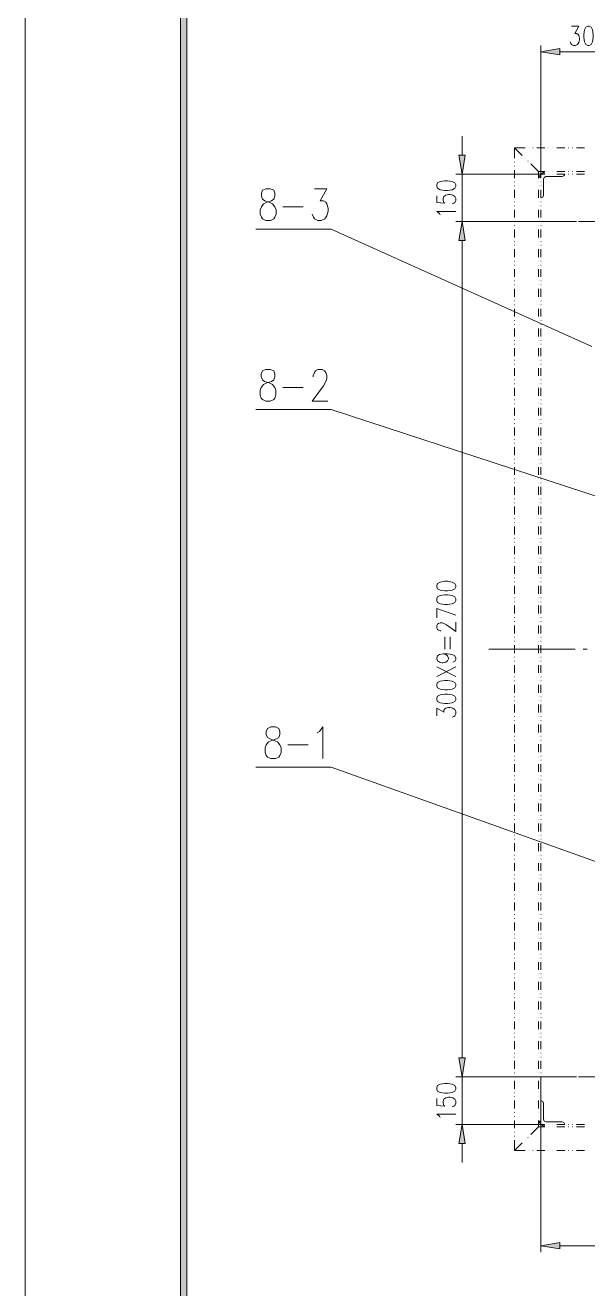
# Model space of a CAD drawing. Header units: millimetres. Extents: x 0 to 829, y 0 to 586.
# Drawn here: x 0 to 87.5, y 135 to 331.6 of the extents above; entities that cross this region are included whole.
import ezdxf

# ---------------------------------------------------------------- set-up
doc = ezdxf.new("R2010")
doc.units = ezdxf.units.MM

msp = doc.modelspace()

# ---------------------------------------------------------------- hatches: boundary and pattern name
h = msp.add_hatch(color=0)
h.dxf.hatch_style = 2
h.paths.add_polyline_path([(24.154694, 576.266028), (25.142472, 575.281778), (25.142472, 10.3505), (24.154694, 9.36625)])
h = msp.add_hatch(color=0)
h.dxf.hatch_style = 2
h.paths.add_polyline_path([(83.213222, 327.963389), (80.256944, 327.4695), (83.213222, 326.975611)])
h = msp.add_hatch(color=0)
h.dxf.hatch_style = 2
h.paths.add_polyline_path([(67.482861, 311.379306), (67.97675, 308.423028), (68.467111, 311.379306)])
h = msp.add_hatch(color=0)
h.dxf.hatch_style = 2
h.paths.add_polyline_path([(67.482861, 298.069), (67.97675, 301.028806), (68.467111, 298.069)])
h = msp.add_hatch(color=0)
h.dxf.hatch_style = 2
h.paths.add_polyline_path([(67.482861, 298.069), (67.97675, 301.028806), (68.467111, 298.069)])
h = msp.add_hatch(color=0)
h.dxf.hatch_style = 2
h.paths.add_polyline_path([(67.482861, 170.889083), (67.97675, 167.929278), (68.467111, 170.889083)])
h = msp.add_hatch(color=0)
h.dxf.hatch_style = 2
h.paths.add_polyline_path([(67.482861, 170.889083), (67.97675, 167.929278), (68.467111, 170.889083)])
h = msp.add_hatch(color=0)
h.dxf.hatch_style = 2
h.paths.add_polyline_path([(67.482861, 157.578778), (67.97675, 160.535056), (68.467111, 157.578778)])
h = msp.add_hatch(color=0)
h.dxf.hatch_style = 2
h.paths.add_polyline_path([(83.213222, 142.134167), (80.256944, 141.640278), (83.213222, 141.149917)])

# ---------------------------------------------------------------- linework, layer by layer
at = {"color": 0, "lineweight": 0}
for points in [[(0, 0), (0, 585.632278), (829.154778, 585.632278), (829.154778, 0)], [(24.154694, 576.266028), (25.142472, 575.281778), (25.142472, 10.3505), (24.154694, 9.36625)], [(87.545333, 331.413556), (87.227833, 331.272444), (87.016167, 330.849111), (86.910333, 330.147083), (86.910333, 329.72375), (87.016167, 329.018194), (87.227833, 328.594861), (87.545333, 328.45375), (87.757, 328.45375), (88.0745, 328.594861), (88.282639, 329.018194), (88.388472, 329.72375), (88.388472, 330.147083), (88.282639, 330.849111), (88.0745, 331.272444), (87.757, 331.413556)], [(83.213222, 327.963389), (80.256944, 327.4695), (83.213222, 326.975611)], [(67.482861, 311.379306), (67.97675, 308.423028), (68.467111, 311.379306)], [(64.032694, 306.521556), (64.173806, 306.204056), (64.593611, 305.992389), (65.299167, 305.886556), (65.7225, 305.886556), (66.424528, 305.992389), (66.847861, 306.204056), (66.988972, 306.521556), (66.988972, 306.733222), (66.847861, 307.050722), (66.424528, 307.262389), (65.7225, 307.364694), (65.299167, 307.364694), (64.593611, 307.262389), (64.173806, 307.050722), (64.032694, 306.733222)], [(37.447361, 306.147611), (36.918194, 305.91125), (36.741806, 305.442056), (36.741806, 304.972861), (36.918194, 304.503667), (37.270972, 304.270833), (37.976528, 304.034472), (38.502167, 303.798111), (38.854944, 303.328917), (39.031333, 302.859722), (39.031333, 302.157694), (38.854944, 301.6885), (38.678556, 301.452139), (38.149389, 301.215778), (37.447361, 301.215778), (36.918194, 301.452139), (36.741806, 301.6885), (36.565417, 302.157694), (36.565417, 302.859722), (36.741806, 303.328917), (37.094583, 303.798111), (37.62375, 304.034472), (38.325778, 304.270833), (38.678556, 304.503667), (38.854944, 304.972861), (38.854944, 305.442056), (38.678556, 305.91125), (38.149389, 306.147611)], [(67.482861, 298.069), (67.97675, 301.028806), (68.467111, 298.069)], [(67.482861, 298.069), (67.97675, 301.028806), (68.467111, 298.069)], [(37.429722, 278.031222), (36.904083, 277.794861), (36.727694, 277.325667), (36.727694, 276.856472), (36.904083, 276.387278), (37.253333, 276.154444), (37.958889, 275.918083), (38.488056, 275.68525), (38.840833, 275.216056), (39.013694, 274.743333), (39.013694, 274.041306), (38.840833, 273.572111), (38.664444, 273.33575), (38.135278, 273.102917), (37.429722, 273.102917), (36.904083, 273.33575), (36.727694, 273.572111), (36.551306, 274.041306), (36.551306, 274.743333), (36.727694, 275.216056), (37.080472, 275.68525), (37.606111, 275.918083), (38.311667, 276.154444), (38.664444, 276.387278), (38.840833, 276.856472), (38.840833, 277.325667), (38.664444, 277.794861), (38.135278, 278.031222)], [(64.032694, 244.196306), (64.173806, 243.882333), (64.593611, 243.670667), (65.299167, 243.564833), (65.7225, 243.564833), (66.424528, 243.670667), (66.847861, 243.882333), (66.988972, 244.196306), (66.988972, 244.407972), (66.847861, 244.725472), (66.424528, 244.937139), (65.7225, 245.042972), (65.299167, 245.042972), (64.593611, 244.937139), (64.173806, 244.725472), (64.032694, 244.407972)], [(64.032694, 242.083167), (64.173806, 241.769194), (64.593611, 241.557528), (65.299167, 241.451694), (65.7225, 241.451694), (66.424528, 241.557528), (66.847861, 241.769194), (66.988972, 242.083167), (66.988972, 242.294833), (66.847861, 242.612333), (66.424528, 242.824), (65.7225, 242.929833), (65.299167, 242.929833), (64.593611, 242.824), (64.173806, 242.612333), (64.032694, 242.294833)], [(64.032694, 228.776389), (64.173806, 228.458889), (64.593611, 228.247222), (65.299167, 228.141389), (65.7225, 228.141389), (66.424528, 228.247222), (66.847861, 228.458889), (66.988972, 228.776389), (66.988972, 228.984528), (66.847861, 229.302028), (66.424528, 229.513694), (65.7225, 229.619528), (65.299167, 229.619528), (64.593611, 229.513694), (64.173806, 229.302028), (64.032694, 228.984528)], [(64.032694, 226.66325), (64.173806, 226.34575), (64.593611, 226.134083), (65.299167, 226.02825), (65.7225, 226.02825), (66.424528, 226.134083), (66.847861, 226.34575), (66.988972, 226.66325), (66.988972, 226.874917), (66.847861, 227.188889), (66.424528, 227.400556), (65.7225, 227.506389), (65.299167, 227.506389), (64.593611, 227.400556), (64.173806, 227.188889), (64.032694, 226.874917)], [(38.223472, 222.398167), (37.694306, 222.161806), (37.517917, 221.692611), (37.517917, 221.223417), (37.694306, 220.754222), (38.047083, 220.521389), (38.752639, 220.285028), (39.278278, 220.052194), (39.631056, 219.583), (39.807444, 219.110278), (39.807444, 218.40825), (39.631056, 217.939056), (39.454667, 217.702694), (38.929028, 217.469861), (38.223472, 217.469861), (37.694306, 217.702694), (37.517917, 217.939056), (37.341528, 218.40825), (37.341528, 219.110278), (37.517917, 219.583), (37.870694, 220.052194), (38.399861, 220.285028), (39.101889, 220.521389), (39.454667, 220.754222), (39.631056, 221.223417), (39.631056, 221.692611), (39.454667, 222.161806), (38.929028, 222.398167)], [(67.482861, 170.889083), (67.97675, 167.929278), (68.467111, 170.889083)], [(67.482861, 170.889083), (67.97675, 167.929278), (68.467111, 170.889083)], [(64.032694, 166.027806), (64.173806, 165.710306), (64.593611, 165.502167), (65.299167, 165.396333), (65.7225, 165.396333), (66.424528, 165.502167), (66.847861, 165.710306), (66.988972, 166.027806), (66.988972, 166.239472), (66.847861, 166.556972), (66.424528, 166.768639), (65.7225, 166.874472), (65.299167, 166.874472), (64.593611, 166.768639), (64.173806, 166.556972), (64.032694, 166.239472)], [(67.482861, 157.578778), (67.97675, 160.535056), (68.467111, 157.578778)], [(83.213222, 142.134167), (80.256944, 141.640278), (83.213222, 141.149917)]]:
    msp.add_lwpolyline(points, close=True, dxfattribs=at)
for points in [[(85.008861, 331.413556), (86.173028, 331.413556), (85.538028, 330.284667), (85.855528, 330.284667), (86.067194, 330.147083), (86.173028, 330.005972), (86.278861, 329.582639), (86.278861, 329.300417), (86.173028, 328.877083), (85.961361, 328.594861), (85.643861, 328.45375), (85.326361, 328.45375), (85.008861, 328.594861), (84.903028, 328.735972), (84.797194, 329.018194)], [(80.256944, 308.423028), (80.256944, 328.45375)], [(83.213222, 327.4695), (92.085583, 327.4695)], [(67.97675, 311.379306), (67.97675, 314.339111)], [(76.164722, 312.51525), (76.164722, 310.888944)], [(76.164722, 312.51525), (77.791028, 312.51525)], [(77.360639, 311.319333), (76.164722, 312.51525)], [(77.794556, 310.881889), (77.812194, 310.881889)], [(78.408389, 312.51525), (78.426028, 312.51525)], [(79.022222, 312.51525), (79.039861, 312.51525)], [(79.639583, 312.51525), (80.870778, 312.51525)], [(81.488139, 312.51525), (81.505778, 312.51525)], [(82.1055, 312.51525), (82.123139, 312.51525)], [(82.719333, 312.51525), (83.954056, 312.51525)], [(84.567889, 312.51525), (84.585528, 312.51525)], [(85.18525, 312.51525), (85.202889, 312.51525)], [(85.802611, 312.51525), (87.033806, 312.51525)], [(76.164722, 310.271583), (76.182361, 310.271583)], [(76.164722, 309.654222), (76.182361, 309.654222)], [(76.164722, 309.040389), (76.164722, 307.805667)], [(78.232, 310.447972), (78.249639, 310.447972)], [(79.861833, 308.818139), (78.665917, 310.010528)], [(79.861833, 308.818139), (79.861833, 307.805667)], [(79.861833, 308.818139), (80.870778, 308.818139)], [(80.750833, 308.818139), (80.355722, 308.423028)], [(80.750833, 308.818139), (80.750833, 308.423028)], [(81.488139, 308.818139), (81.505778, 308.818139)], [(82.1055, 308.818139), (82.123139, 308.818139)], [(82.719333, 308.818139), (83.954056, 308.818139)], [(84.567889, 308.818139), (84.585528, 308.818139)], [(85.18525, 308.818139), (85.202889, 308.818139)], [(85.802611, 308.818139), (87.033806, 308.818139)], [(80.256944, 308.423028), (66.988972, 308.423028)], [(67.97675, 308.423028), (67.97675, 301.028806)], [(76.164722, 307.191833), (76.182361, 307.191833)], [(80.256944, 308.32425), (79.861833, 307.929139)], [(79.861833, 307.929139), (80.256944, 307.929139)], [(79.861833, 307.191833), (79.879472, 307.191833)], [(80.256944, 308.423028), (80.256944, 307.805667)], [(80.256944, 308.423028), (80.870778, 308.423028)], [(80.256944, 307.191833), (80.274583, 307.191833)], [(81.043639, 308.027917), (80.764944, 307.9115), (80.652056, 307.632806)], [(80.652056, 307.632806), (80.652056, 305.121028)], [(81.043639, 308.027917), (83.558944, 308.027917)], [(81.488139, 308.423028), (81.505778, 308.423028)], [(82.1055, 308.423028), (82.123139, 308.423028)], [(82.719333, 308.423028), (83.954056, 308.423028)], [(83.558944, 308.027917), (83.837639, 308.144333), (83.954056, 308.423028)], [(84.567889, 308.423028), (84.585528, 308.423028)], [(85.18525, 308.423028), (85.202889, 308.423028)], [(85.802611, 308.423028), (87.033806, 308.423028)], [(45.017972, 306.147611), (46.954722, 306.147611), (45.896389, 304.270833), (46.425556, 304.270833), (46.778333, 304.034472), (46.954722, 303.798111), (47.131111, 303.096083), (47.131111, 302.626889), (46.954722, 301.921333), (46.601944, 301.452139), (46.072778, 301.215778), (45.543611, 301.215778), (45.017972, 301.452139), (44.841583, 301.6885), (44.665194, 302.157694)], [(64.032694, 305.043417), (64.032694, 303.985083), (65.299167, 303.87925), (65.158056, 303.985083), (65.016944, 304.302583), (65.016944, 304.620083), (65.158056, 304.937583), (65.440278, 305.14925), (65.863611, 305.255083), (66.145833, 305.255083), (66.565639, 305.14925), (66.847861, 304.937583), (66.988972, 304.620083), (66.988972, 304.302583), (66.847861, 303.985083), (66.70675, 303.87925), (66.424528, 303.773417)], [(76.164722, 306.574472), (76.182361, 306.574472)], [(76.164722, 305.957111), (76.164722, 304.725917)], [(79.861833, 306.574472), (79.879472, 306.574472)], [(79.861833, 305.957111), (79.861833, 304.725917)], [(80.256944, 306.574472), (80.274583, 306.574472)], [(80.256944, 305.957111), (80.256944, 304.725917)], [(80.256944, 304.725917), (80.535639, 304.842333), (80.652056, 305.121028)], [(40.086139, 303.328917), (43.257611, 303.328917)], [(76.164722, 304.108556), (76.182361, 304.108556)], [(76.164722, 303.494722), (76.182361, 303.494722)], [(76.164722, 302.877361), (76.164722, 301.646167)], [(79.861833, 304.108556), (79.879472, 304.108556)], [(79.861833, 303.494722), (79.879472, 303.494722)], [(79.861833, 302.877361), (79.861833, 301.646167)], [(80.256944, 304.108556), (80.274583, 304.108556)], [(80.256944, 303.494722), (80.274583, 303.494722)], [(80.256944, 302.877361), (80.256944, 301.646167)], [(64.593611, 302.083611), (64.456028, 302.295278), (64.032694, 302.612778), (66.988972, 302.612778)], [(76.164722, 301.028806), (66.988972, 301.028806)], [(85.781444, 301.028806), (66.988972, 301.028806)], [(76.164722, 301.028806), (76.182361, 301.028806)], [(79.861833, 301.028806), (79.879472, 301.028806)], [(80.256944, 301.028806), (80.274583, 301.028806)], [(93.50375, 301.028806), (86.081306, 301.028806)], [(35.8775, 299.871694), (47.628528, 299.871694)], [(88.16975, 281.566056), (47.628528, 299.871694)], [(76.164722, 300.411444), (76.182361, 300.411444)], [(76.164722, 299.797611), (76.164722, 298.562889)], [(79.861833, 300.411444), (79.879472, 300.411444)], [(79.861833, 299.797611), (79.861833, 298.562889)], [(80.256944, 300.411444), (80.274583, 300.411444)], [(80.256944, 299.797611), (80.256944, 298.562889)], [(67.97675, 298.069), (67.97675, 170.889083)], [(67.97675, 298.069), (67.97675, 295.112722)], [(76.164722, 297.949056), (76.182361, 297.949056)], [(76.164722, 297.331694), (76.182361, 297.331694)], [(79.861833, 297.949056), (79.879472, 297.949056)], [(79.861833, 297.331694), (79.879472, 297.331694)], [(80.256944, 297.949056), (80.274583, 297.949056)], [(80.256944, 297.331694), (80.274583, 297.331694)], [(76.164722, 296.714333), (76.164722, 295.483139)], [(79.861833, 296.714333), (79.861833, 295.483139)], [(80.256944, 296.714333), (80.256944, 295.483139)], [(76.164722, 294.865778), (76.182361, 294.865778)], [(76.164722, 294.251944), (76.182361, 294.251944)], [(76.164722, 293.634583), (76.164722, 292.403389)], [(79.861833, 294.865778), (79.879472, 294.865778)], [(79.861833, 294.251944), (79.879472, 294.251944)], [(79.861833, 293.634583), (79.861833, 292.403389)], [(80.256944, 294.865778), (80.274583, 294.865778)], [(80.256944, 294.251944), (80.274583, 294.251944)], [(80.256944, 293.634583), (80.256944, 292.403389)], [(76.164722, 291.786028), (76.182361, 291.786028)], [(76.164722, 291.168667), (76.182361, 291.168667)], [(79.861833, 291.786028), (79.879472, 291.786028)], [(79.861833, 291.168667), (79.879472, 291.168667)], [(80.256944, 291.786028), (80.274583, 291.786028)], [(80.256944, 291.168667), (80.274583, 291.168667)], [(76.164722, 290.551306), (76.164722, 289.320111)], [(79.861833, 290.551306), (79.861833, 289.320111)], [(80.256944, 290.551306), (80.256944, 289.320111)], [(76.164722, 288.70275), (76.182361, 288.70275)], [(76.164722, 288.088917), (76.182361, 288.088917)], [(76.164722, 287.471556), (76.164722, 286.240361)], [(79.861833, 288.70275), (79.879472, 288.70275)], [(79.861833, 288.088917), (79.879472, 288.088917)], [(79.861833, 287.471556), (79.861833, 286.240361)], [(80.256944, 288.70275), (80.274583, 288.70275)], [(80.256944, 288.088917), (80.274583, 288.088917)], [(80.256944, 287.471556), (80.256944, 286.240361)], [(76.164722, 285.623), (76.182361, 285.623)], [(79.861833, 285.623), (79.879472, 285.623)], [(80.256944, 285.623), (80.274583, 285.623)], [(76.164722, 285.005639), (76.182361, 285.005639)], [(76.164722, 284.391806), (76.164722, 283.157083)], [(79.861833, 285.005639), (79.879472, 285.005639)], [(79.861833, 284.391806), (79.861833, 283.157083)], [(80.256944, 285.005639), (80.274583, 285.005639)], [(80.256944, 284.391806), (80.256944, 283.157083)], [(76.164722, 282.54325), (76.182361, 282.54325)], [(76.164722, 281.925889), (76.182361, 281.925889)], [(76.164722, 281.308528), (76.164722, 280.077333)], [(79.861833, 282.54325), (79.879472, 282.54325)], [(79.861833, 281.925889), (79.879472, 281.925889)], [(79.861833, 281.308528), (79.861833, 280.077333)], [(80.256944, 282.54325), (80.274583, 282.54325)], [(80.256944, 281.925889), (80.274583, 281.925889)], [(80.256944, 281.308528), (80.256944, 280.077333)], [(76.164722, 279.459972), (76.182361, 279.459972)], [(79.861833, 279.459972), (79.879472, 279.459972)], [(80.256944, 279.459972), (80.274583, 279.459972)], [(44.823944, 276.856472), (44.823944, 277.092833), (45.000333, 277.562028), (45.176722, 277.794861), (45.5295, 278.031222), (46.235056, 278.031222), (46.584306, 277.794861), (46.760694, 277.562028), (46.937083, 277.092833), (46.937083, 276.623639), (46.760694, 276.154444), (46.411444, 275.448889), (44.647556, 273.102917), (47.113472, 273.102917)], [(76.164722, 278.846139), (76.182361, 278.846139)], [(76.164722, 278.228778), (76.164722, 276.997583)], [(79.861833, 278.846139), (79.879472, 278.846139)], [(79.861833, 278.228778), (79.861833, 276.997583)], [(80.256944, 278.846139), (80.274583, 278.846139)], [(80.256944, 278.228778), (80.256944, 276.997583)], [(76.164722, 276.380222), (76.182361, 276.380222)], [(76.164722, 275.762861), (76.182361, 275.762861)], [(79.861833, 276.380222), (79.879472, 276.380222)], [(79.861833, 275.762861), (79.879472, 275.762861)], [(80.256944, 276.380222), (80.274583, 276.380222)], [(80.256944, 275.762861), (80.274583, 275.762861)], [(40.072028, 275.216056), (43.239972, 275.216056)], [(76.164722, 275.149028), (76.164722, 273.914306)], [(79.861833, 275.149028), (79.861833, 273.914306)], [(80.256944, 275.149028), (80.256944, 273.914306)], [(35.859861, 271.758833), (47.614417, 271.758833)], [(126.735417, 245.907278), (47.614417, 271.758833)], [(76.164722, 273.300472), (76.182361, 273.300472)], [(76.164722, 272.683111), (76.182361, 272.683111)], [(76.164722, 272.06575), (76.164722, 270.834556)], [(79.861833, 273.300472), (79.879472, 273.300472)], [(79.861833, 272.683111), (79.879472, 272.683111)], [(79.861833, 272.06575), (79.861833, 270.834556)], [(80.256944, 273.300472), (80.274583, 273.300472)], [(80.256944, 272.683111), (80.274583, 272.683111)], [(80.256944, 272.06575), (80.256944, 270.834556)], [(76.164722, 270.217194), (76.182361, 270.217194)], [(76.164722, 269.603361), (76.182361, 269.603361)], [(79.861833, 270.217194), (79.879472, 270.217194)], [(79.861833, 269.603361), (79.879472, 269.603361)], [(80.256944, 270.217194), (80.274583, 270.217194)], [(80.256944, 269.603361), (80.274583, 269.603361)], [(76.164722, 268.986), (76.164722, 267.754806)], [(79.861833, 268.986), (79.861833, 267.754806)], [(80.256944, 268.986), (80.256944, 267.754806)], [(76.164722, 267.137444), (76.182361, 267.137444)], [(76.164722, 266.520083), (76.182361, 266.520083)], [(76.164722, 265.90625), (76.164722, 264.671528)], [(79.861833, 267.137444), (79.879472, 267.137444)], [(79.861833, 266.520083), (79.879472, 266.520083)], [(79.861833, 265.90625), (79.861833, 264.671528)], [(80.256944, 267.137444), (80.274583, 267.137444)], [(80.256944, 266.520083), (80.274583, 266.520083)], [(80.256944, 265.90625), (80.256944, 264.671528)], [(76.164722, 264.057694), (76.182361, 264.057694)], [(79.861833, 264.057694), (79.879472, 264.057694)], [(80.256944, 264.057694), (80.274583, 264.057694)], [(76.164722, 263.440333), (76.182361, 263.440333)], [(76.164722, 262.822972), (76.164722, 261.591778)], [(79.861833, 263.440333), (79.879472, 263.440333)], [(79.861833, 262.822972), (79.861833, 261.591778)], [(80.256944, 263.440333), (80.274583, 263.440333)], [(80.256944, 262.822972), (80.256944, 261.591778)], [(76.164722, 260.974417), (76.182361, 260.974417)], [(76.164722, 260.360583), (76.182361, 260.360583)], [(76.164722, 259.743222), (76.164722, 258.512028)], [(79.861833, 260.974417), (79.879472, 260.974417)], [(79.861833, 260.360583), (79.879472, 260.360583)], [(79.861833, 259.743222), (79.861833, 258.512028)], [(80.256944, 260.974417), (80.274583, 260.974417)], [(80.256944, 260.360583), (80.274583, 260.360583)], [(80.256944, 259.743222), (80.256944, 258.512028)], [(76.164722, 257.894667), (76.182361, 257.894667)], [(79.861833, 257.894667), (79.879472, 257.894667)], [(80.256944, 257.894667), (80.274583, 257.894667)], [(76.164722, 257.277306), (76.182361, 257.277306)], [(76.164722, 256.663472), (76.164722, 255.42875)], [(79.861833, 257.277306), (79.879472, 257.277306)], [(79.861833, 256.663472), (79.861833, 255.42875)], [(80.256944, 257.277306), (80.274583, 257.277306)], [(80.256944, 256.663472), (80.256944, 255.42875)], [(76.164722, 254.814917), (76.182361, 254.814917)], [(76.164722, 254.197556), (76.182361, 254.197556)], [(79.861833, 254.814917), (79.879472, 254.814917)], [(79.861833, 254.197556), (79.879472, 254.197556)], [(80.256944, 254.814917), (80.274583, 254.814917)], [(80.256944, 254.197556), (80.274583, 254.197556)], [(76.164722, 253.580194), (76.164722, 252.349)], [(76.164722, 251.731639), (76.182361, 251.731639)], [(79.861833, 253.580194), (79.861833, 252.349)], [(79.861833, 251.731639), (79.879472, 251.731639)], [(80.256944, 253.580194), (80.256944, 252.349)], [(80.256944, 251.731639), (80.274583, 251.731639)], [(76.164722, 251.117806), (76.182361, 251.117806)], [(76.164722, 250.500444), (76.164722, 249.26925)], [(79.861833, 251.117806), (79.879472, 251.117806)], [(79.861833, 250.500444), (79.861833, 249.26925)], [(80.256944, 251.117806), (80.274583, 251.117806)], [(80.256944, 250.500444), (80.256944, 249.26925)], [(76.164722, 248.651889), (76.182361, 248.651889)], [(76.164722, 248.034528), (76.182361, 248.034528)], [(79.861833, 248.651889), (79.879472, 248.651889)], [(79.861833, 248.034528), (79.879472, 248.034528)], [(80.256944, 248.651889), (80.274583, 248.651889)], [(80.256944, 248.034528), (80.274583, 248.034528)], [(76.164722, 247.420694), (76.164722, 246.185972)], [(79.861833, 247.420694), (79.861833, 246.185972)], [(80.256944, 247.420694), (80.256944, 246.185972)], [(76.164722, 245.572139), (76.182361, 245.572139)], [(76.164722, 244.954778), (76.182361, 244.954778)], [(76.164722, 244.337417), (76.164722, 243.106222)], [(79.861833, 245.572139), (79.879472, 245.572139)], [(79.861833, 244.954778), (79.879472, 244.954778)], [(79.861833, 244.337417), (79.861833, 243.106222)], [(80.256944, 245.572139), (80.274583, 245.572139)], [(80.256944, 244.954778), (80.274583, 244.954778)], [(80.256944, 244.337417), (80.256944, 243.106222)], [(76.164722, 242.488861), (76.182361, 242.488861)], [(76.164722, 241.875028), (76.182361, 241.875028)], [(79.861833, 242.488861), (79.879472, 242.488861)], [(79.861833, 241.875028), (79.879472, 241.875028)], [(80.256944, 242.488861), (80.274583, 242.488861)], [(80.256944, 241.875028), (80.274583, 241.875028)], [(64.032694, 239.338556), (64.032694, 240.816694), (66.988972, 239.761889)], [(76.164722, 241.257667), (76.164722, 240.026472)], [(79.861833, 241.257667), (79.861833, 240.026472)], [(80.256944, 241.257667), (80.256944, 240.026472)], [(64.734722, 237.33125), (64.593611, 237.33125), (64.314917, 237.437083), (64.173806, 237.542917), (64.032694, 237.754583), (64.032694, 238.177917), (64.173806, 238.386056), (64.314917, 238.491889), (64.593611, 238.597722), (64.875833, 238.597722), (65.158056, 238.491889), (65.581389, 238.28375), (66.988972, 237.225417), (66.988972, 238.703556)], [(76.164722, 239.409111), (76.182361, 239.409111)], [(76.164722, 238.79175), (76.182361, 238.79175)], [(76.164722, 238.177917), (76.164722, 236.943194)], [(79.861833, 239.409111), (79.879472, 239.409111)], [(79.861833, 238.79175), (79.879472, 238.79175)], [(79.861833, 238.177917), (79.861833, 236.943194)], [(80.256944, 239.409111), (80.274583, 239.409111)], [(80.256944, 238.79175), (80.274583, 238.79175)], [(80.256944, 238.177917), (80.256944, 236.943194)], [(65.299167, 234.480806), (65.299167, 236.382278)], [(66.145833, 234.480806), (66.145833, 236.382278)], [(76.164722, 236.329361), (76.182361, 236.329361)], [(79.861833, 236.329361), (79.879472, 236.329361)], [(80.256944, 236.329361), (80.274583, 236.329361)], [(72.150111, 234.480806), (85.583889, 234.480806)], [(76.164722, 235.712), (76.182361, 235.712)], [(76.164722, 235.094639), (76.164722, 233.863444)], [(79.861833, 235.712), (79.879472, 235.712)], [(79.861833, 235.094639), (79.861833, 233.863444)], [(80.256944, 235.712), (80.274583, 235.712)], [(80.256944, 235.094639), (80.256944, 233.863444)], [(86.815083, 234.480806), (87.432444, 234.480806)], [(65.016944, 233.739972), (65.440278, 233.634139), (65.7225, 233.422472), (65.863611, 233.104972), (65.863611, 232.999139), (65.7225, 232.685167), (65.440278, 232.4735), (65.016944, 232.367667), (64.875833, 232.367667), (64.456028, 232.4735), (64.173806, 232.685167), (64.032694, 232.999139), (64.032694, 233.104972), (64.173806, 233.422472), (64.456028, 233.634139), (65.016944, 233.739972), (65.7225, 233.739972), (66.424528, 233.634139), (66.847861, 233.422472), (66.988972, 233.104972), (66.988972, 232.893306), (66.847861, 232.579333), (66.565639, 232.4735)], [(76.164722, 233.246083), (76.182361, 233.246083)], [(76.164722, 232.63225), (76.182361, 232.63225)], [(76.164722, 232.014889), (76.164722, 230.783694)], [(79.861833, 233.246083), (79.879472, 233.246083)], [(79.861833, 232.63225), (79.879472, 232.63225)], [(79.861833, 232.014889), (79.861833, 230.783694)], [(80.256944, 233.246083), (80.274583, 233.246083)], [(80.256944, 232.63225), (80.274583, 232.63225)], [(80.256944, 232.014889), (80.256944, 230.783694)], [(66.988972, 230.254528), (64.032694, 231.732667)], [(64.032694, 230.254528), (66.988972, 231.732667)], [(76.164722, 230.166333), (76.182361, 230.166333)], [(79.861833, 230.166333), (79.879472, 230.166333)], [(80.256944, 230.166333), (80.274583, 230.166333)], [(76.164722, 229.548972), (76.182361, 229.548972)], [(76.164722, 228.935139), (76.164722, 227.700417)], [(79.861833, 229.548972), (79.879472, 229.548972)], [(79.861833, 228.935139), (79.861833, 227.700417)], [(80.256944, 229.548972), (80.274583, 229.548972)], [(80.256944, 228.935139), (80.256944, 227.700417)], [(76.164722, 227.086583), (76.182361, 227.086583)], [(76.164722, 226.469222), (76.182361, 226.469222)], [(79.861833, 227.086583), (79.879472, 227.086583)], [(79.861833, 226.469222), (79.879472, 226.469222)], [(80.256944, 227.086583), (80.274583, 227.086583)], [(80.256944, 226.469222), (80.274583, 226.469222)], [(64.032694, 224.126778), (64.032694, 225.287417), (65.158056, 224.655944), (65.158056, 224.973444), (65.299167, 225.185111), (65.440278, 225.287417), (65.863611, 225.39325), (66.145833, 225.39325), (66.565639, 225.287417), (66.847861, 225.079278), (66.988972, 224.761778), (66.988972, 224.444278), (66.847861, 224.126778), (66.70675, 224.020944), (66.424528, 223.915111)], [(76.164722, 225.851861), (76.164722, 224.620667)], [(79.861833, 225.851861), (79.861833, 224.620667)], [(80.256944, 225.851861), (80.256944, 224.620667)], [(45.441306, 221.459778), (45.794083, 221.692611), (46.32325, 222.398167), (46.32325, 217.469861)], [(76.164722, 224.003306), (76.182361, 224.003306)], [(76.164722, 223.385944), (76.182361, 223.385944)], [(76.164722, 222.772111), (76.164722, 221.537389)], [(79.861833, 224.003306), (79.879472, 224.003306)], [(79.861833, 223.385944), (79.879472, 223.385944)], [(79.861833, 222.772111), (79.861833, 221.537389)], [(80.256944, 224.003306), (80.274583, 224.003306)], [(80.256944, 223.385944), (80.274583, 223.385944)], [(80.256944, 222.772111), (80.256944, 221.537389)], [(76.164722, 220.923556), (76.182361, 220.923556)], [(76.164722, 220.306194), (76.182361, 220.306194)], [(79.861833, 220.923556), (79.879472, 220.923556)], [(79.861833, 220.306194), (79.879472, 220.306194)], [(80.256944, 220.923556), (80.274583, 220.923556)], [(80.256944, 220.306194), (80.274583, 220.306194)], [(40.865778, 219.583), (44.033722, 219.583)], [(76.164722, 219.688833), (76.164722, 218.457639)], [(79.861833, 219.688833), (79.861833, 218.457639)], [(80.256944, 219.688833), (80.256944, 218.457639)], [(76.164722, 217.840278), (76.182361, 217.840278)], [(76.164722, 217.226444), (76.182361, 217.226444)], [(76.164722, 216.609083), (76.164722, 215.377889)], [(79.861833, 217.840278), (79.879472, 217.840278)], [(79.861833, 217.226444), (79.879472, 217.226444)], [(79.861833, 216.609083), (79.861833, 215.377889)], [(80.256944, 217.840278), (80.274583, 217.840278)], [(80.256944, 217.226444), (80.274583, 217.226444)], [(80.256944, 216.609083), (80.256944, 215.377889)], [(35.859861, 216.125778), (47.614417, 216.125778)], [(99.786722, 197.506167), (47.614417, 216.125778)], [(76.164722, 214.760528), (76.182361, 214.760528)], [(79.861833, 214.760528), (79.879472, 214.760528)], [(80.256944, 214.760528), (80.274583, 214.760528)], [(76.164722, 214.143167), (76.182361, 214.143167)], [(76.164722, 213.529333), (76.164722, 212.294611)], [(79.861833, 214.143167), (79.879472, 214.143167)], [(79.861833, 213.529333), (79.861833, 212.294611)], [(80.256944, 214.143167), (80.274583, 214.143167)], [(80.256944, 213.529333), (80.256944, 212.294611)], [(76.164722, 211.680778), (76.182361, 211.680778)], [(76.164722, 211.063417), (76.182361, 211.063417)], [(76.164722, 210.446056), (76.164722, 209.214861)], [(79.861833, 211.680778), (79.879472, 211.680778)], [(79.861833, 211.063417), (79.879472, 211.063417)], [(79.861833, 210.446056), (79.861833, 209.214861)], [(80.256944, 211.680778), (80.274583, 211.680778)], [(80.256944, 211.063417), (80.274583, 211.063417)], [(80.256944, 210.446056), (80.256944, 209.214861)], [(76.164722, 208.5975), (76.182361, 208.5975)], [(79.861833, 208.5975), (79.879472, 208.5975)], [(80.256944, 208.5975), (80.274583, 208.5975)], [(76.164722, 207.983667), (76.182361, 207.983667)], [(76.164722, 207.366306), (76.164722, 206.135111)], [(79.861833, 207.983667), (79.879472, 207.983667)], [(79.861833, 207.366306), (79.861833, 206.135111)], [(80.256944, 207.983667), (80.274583, 207.983667)], [(80.256944, 207.366306), (80.256944, 206.135111)], [(76.164722, 205.51775), (76.182361, 205.51775)], [(76.164722, 204.900389), (76.182361, 204.900389)], [(79.861833, 205.51775), (79.879472, 205.51775)], [(79.861833, 204.900389), (79.879472, 204.900389)], [(80.256944, 205.51775), (80.274583, 205.51775)], [(80.256944, 204.900389), (80.274583, 204.900389)], [(76.164722, 204.286556), (76.164722, 203.051833)], [(79.861833, 204.286556), (79.861833, 203.051833)], [(80.256944, 204.286556), (80.256944, 203.051833)], [(76.164722, 202.438), (76.182361, 202.438)], [(76.164722, 201.820639), (76.182361, 201.820639)], [(76.164722, 201.203278), (76.164722, 199.972083)], [(79.861833, 202.438), (79.879472, 202.438)], [(79.861833, 201.820639), (79.879472, 201.820639)], [(79.861833, 201.203278), (79.861833, 199.972083)], [(80.256944, 202.438), (80.274583, 202.438)], [(80.256944, 201.820639), (80.274583, 201.820639)], [(80.256944, 201.203278), (80.256944, 199.972083)], [(76.164722, 199.354722), (76.182361, 199.354722)], [(76.164722, 198.740889), (76.182361, 198.740889)], [(79.861833, 199.354722), (79.879472, 199.354722)], [(79.861833, 198.740889), (79.879472, 198.740889)], [(80.256944, 199.354722), (80.274583, 199.354722)], [(80.256944, 198.740889), (80.274583, 198.740889)], [(76.164722, 198.123528), (76.164722, 196.892333)], [(79.861833, 198.123528), (79.861833, 196.892333)], [(80.256944, 198.123528), (80.256944, 196.892333)], [(76.164722, 196.274972), (76.182361, 196.274972)], [(76.164722, 195.657611), (76.182361, 195.657611)], [(76.164722, 195.043778), (76.164722, 193.809056)], [(79.861833, 196.274972), (79.879472, 196.274972)], [(79.861833, 195.657611), (79.879472, 195.657611)], [(79.861833, 195.043778), (79.861833, 193.809056)], [(80.256944, 196.274972), (80.274583, 196.274972)], [(80.256944, 195.657611), (80.274583, 195.657611)], [(80.256944, 195.043778), (80.256944, 193.809056)], [(76.164722, 193.195222), (76.182361, 193.195222)], [(79.861833, 193.195222), (79.879472, 193.195222)], [(80.256944, 193.195222), (80.274583, 193.195222)], [(76.164722, 192.577861), (76.182361, 192.577861)], [(76.164722, 191.9605), (76.164722, 190.729306)], [(79.861833, 192.577861), (79.879472, 192.577861)], [(79.861833, 191.9605), (79.861833, 190.729306)], [(80.256944, 192.577861), (80.274583, 192.577861)], [(80.256944, 191.9605), (80.256944, 190.729306)], [(76.164722, 190.111944), (76.182361, 190.111944)], [(76.164722, 189.498111), (76.182361, 189.498111)], [(76.164722, 188.88075), (76.164722, 187.649556)], [(79.861833, 190.111944), (79.879472, 190.111944)], [(79.861833, 189.498111), (79.879472, 189.498111)], [(79.861833, 188.88075), (79.861833, 187.649556)], [(80.256944, 190.111944), (80.274583, 190.111944)], [(80.256944, 189.498111), (80.274583, 189.498111)], [(80.256944, 188.88075), (80.256944, 187.649556)], [(76.164722, 187.032194), (76.182361, 187.032194)], [(79.861833, 187.032194), (79.879472, 187.032194)], [(80.256944, 187.032194), (80.274583, 187.032194)], [(76.164722, 186.414833), (76.182361, 186.414833)], [(76.164722, 185.801), (76.164722, 184.566278)], [(79.861833, 186.414833), (79.879472, 186.414833)], [(79.861833, 185.801), (79.861833, 184.566278)], [(80.256944, 186.414833), (80.274583, 186.414833)], [(80.256944, 185.801), (80.256944, 184.566278)], [(76.164722, 183.952444), (76.182361, 183.952444)], [(76.164722, 183.335083), (76.182361, 183.335083)], [(79.861833, 183.952444), (79.879472, 183.952444)], [(79.861833, 183.335083), (79.879472, 183.335083)], [(80.256944, 183.952444), (80.274583, 183.952444)], [(80.256944, 183.335083), (80.274583, 183.335083)], [(76.164722, 182.717722), (76.164722, 181.486528)], [(79.861833, 182.717722), (79.861833, 181.486528)], [(80.256944, 182.717722), (80.256944, 181.486528)], [(76.164722, 180.869167), (76.182361, 180.869167)], [(76.164722, 180.255333), (76.182361, 180.255333)], [(76.164722, 179.637972), (76.164722, 178.406778)], [(79.861833, 180.869167), (79.879472, 180.869167)], [(79.861833, 180.255333), (79.879472, 180.255333)], [(79.861833, 179.637972), (79.861833, 178.406778)], [(80.256944, 180.869167), (80.274583, 180.869167)], [(80.256944, 180.255333), (80.274583, 180.255333)], [(80.256944, 179.637972), (80.256944, 178.406778)], [(76.164722, 177.789417), (76.182361, 177.789417)], [(76.164722, 177.172056), (76.182361, 177.172056)], [(79.861833, 177.789417), (79.879472, 177.789417)], [(79.861833, 177.172056), (79.879472, 177.172056)], [(80.256944, 177.789417), (80.274583, 177.789417)], [(80.256944, 177.172056), (80.274583, 177.172056)], [(76.164722, 176.558222), (76.164722, 175.3235)], [(79.861833, 176.558222), (79.861833, 175.3235)], [(80.256944, 176.558222), (80.256944, 175.3235)], [(67.97675, 170.889083), (67.97675, 173.845361)], [(76.164722, 174.709667), (76.182361, 174.709667)], [(76.164722, 174.092306), (76.182361, 174.092306)], [(76.164722, 173.474944), (76.164722, 172.24375)], [(79.861833, 174.709667), (79.879472, 174.709667)], [(79.861833, 174.092306), (79.879472, 174.092306)], [(79.861833, 173.474944), (79.861833, 172.24375)], [(80.256944, 174.709667), (80.274583, 174.709667)], [(80.256944, 174.092306), (80.274583, 174.092306)], [(80.256944, 173.474944), (80.256944, 172.24375)], [(76.164722, 171.626389), (76.182361, 171.626389)], [(79.861833, 171.626389), (79.879472, 171.626389)], [(80.256944, 171.626389), (80.274583, 171.626389)], [(76.164722, 171.012556), (76.182361, 171.012556)], [(76.164722, 170.395194), (76.164722, 169.164)], [(79.861833, 171.012556), (79.879472, 171.012556)], [(79.861833, 170.395194), (79.861833, 169.164)], [(80.256944, 171.012556), (80.274583, 171.012556)], [(80.256944, 170.395194), (80.256944, 169.164)], [(76.164722, 167.929278), (66.988972, 167.929278)], [(85.781444, 167.929278), (66.988972, 167.929278)], [(67.97675, 160.535056), (67.97675, 167.929278)], [(76.164722, 168.546639), (76.182361, 168.546639)], [(76.164722, 167.929278), (76.182361, 167.929278)], [(76.164722, 167.315444), (76.164722, 166.080722)], [(79.861833, 168.546639), (79.879472, 168.546639)], [(79.861833, 167.929278), (79.879472, 167.929278)], [(79.861833, 167.315444), (79.861833, 166.080722)], [(80.256944, 168.546639), (80.274583, 168.546639)], [(80.256944, 167.929278), (80.274583, 167.929278)], [(80.256944, 167.929278), (80.256944, 140.656028)], [(80.256944, 167.315444), (80.256944, 166.080722)], [(93.50375, 167.929278), (86.081306, 167.929278)], [(76.164722, 165.466889), (76.182361, 165.466889)], [(79.861833, 165.466889), (79.879472, 165.466889)], [(80.256944, 165.466889), (80.274583, 165.466889)], [(64.032694, 164.549667), (64.032694, 163.494861), (65.299167, 163.389028), (65.158056, 163.494861), (65.016944, 163.808833), (65.016944, 164.126333), (65.158056, 164.443833), (65.440278, 164.6555), (65.863611, 164.761333), (66.145833, 164.761333), (66.565639, 164.6555), (66.847861, 164.443833), (66.988972, 164.126333), (66.988972, 163.808833), (66.847861, 163.494861), (66.70675, 163.389028), (66.424528, 163.283194)], [(76.164722, 164.849528), (76.182361, 164.849528)], [(76.164722, 164.232167), (76.164722, 163.000972)], [(79.861833, 164.849528), (79.879472, 164.849528)], [(79.861833, 164.232167), (79.861833, 163.000972)], [(80.256944, 164.849528), (80.274583, 164.849528)], [(80.256944, 164.232167), (80.256944, 163.000972)], [(80.652056, 163.837056), (80.535639, 164.11575), (80.256944, 164.232167)], [(80.652056, 161.325278), (80.652056, 163.837056)], [(64.593611, 161.593389), (64.456028, 161.805056), (64.032694, 162.119028), (66.988972, 162.119028)], [(76.164722, 162.383611), (76.182361, 162.383611)], [(76.164722, 161.769778), (76.182361, 161.769778)], [(79.861833, 162.383611), (79.879472, 162.383611)], [(79.861833, 161.769778), (79.879472, 161.769778)], [(80.256944, 162.383611), (80.274583, 162.383611)], [(80.256944, 161.769778), (80.274583, 161.769778)], [(80.652056, 161.325278), (80.764944, 161.046583), (81.043639, 160.930167)], [(80.256944, 160.535056), (66.988972, 160.535056)], [(76.164722, 161.152417), (76.164722, 159.921222)], [(76.164722, 159.303861), (76.182361, 159.303861)], [(79.861833, 160.139944), (78.665917, 158.947556)], [(79.861833, 161.152417), (79.861833, 160.139944)], [(79.861833, 161.028944), (80.256944, 161.028944)], [(80.256944, 160.633833), (79.861833, 161.028944)], [(79.861833, 160.139944), (80.870778, 160.139944)], [(80.256944, 161.152417), (80.256944, 160.535056)], [(80.256944, 160.535056), (80.870778, 160.535056)], [(80.750833, 160.139944), (80.355722, 160.535056)], [(80.750833, 160.139944), (80.750833, 160.535056)], [(81.043639, 160.930167), (83.558944, 160.930167)], [(81.488139, 160.535056), (81.505778, 160.535056)], [(81.488139, 160.139944), (81.505778, 160.139944)], [(82.1055, 160.535056), (82.123139, 160.535056)], [(82.1055, 160.139944), (82.123139, 160.139944)], [(82.719333, 160.535056), (83.954056, 160.535056)], [(82.719333, 160.139944), (83.954056, 160.139944)], [(83.954056, 160.535056), (83.837639, 160.81375), (83.558944, 160.930167)], [(84.567889, 160.535056), (84.585528, 160.535056)], [(84.567889, 160.139944), (84.585528, 160.139944)], [(85.18525, 160.535056), (85.202889, 160.535056)], [(85.18525, 160.139944), (85.202889, 160.139944)], [(85.802611, 160.535056), (87.033806, 160.535056)], [(85.802611, 160.139944), (87.033806, 160.139944)], [(67.97675, 157.578778), (67.97675, 154.618972)], [(76.164722, 158.6865), (76.182361, 158.6865)], [(76.164722, 158.072667), (76.164722, 156.442833)], [(77.360639, 157.63875), (76.164722, 156.442833)], [(77.794556, 158.076194), (77.812194, 158.076194)], [(78.232, 158.510111), (78.249639, 158.510111)], [(76.164722, 156.442833), (77.791028, 156.442833)], [(78.408389, 156.442833), (78.426028, 156.442833)], [(79.022222, 156.442833), (79.039861, 156.442833)], [(79.639583, 156.442833), (80.870778, 156.442833)], [(81.488139, 156.442833), (81.505778, 156.442833)], [(82.1055, 156.442833), (82.123139, 156.442833)], [(82.719333, 156.442833), (83.954056, 156.442833)], [(84.567889, 156.442833), (84.585528, 156.442833)], [(85.18525, 156.442833), (85.202889, 156.442833)], [(85.802611, 156.442833), (87.033806, 156.442833)], [(123.881444, 141.640278), (83.213222, 141.640278)]]:
    msp.add_lwpolyline(points, dxfattribs=at)

doc.saveas('drawing.dxf')
